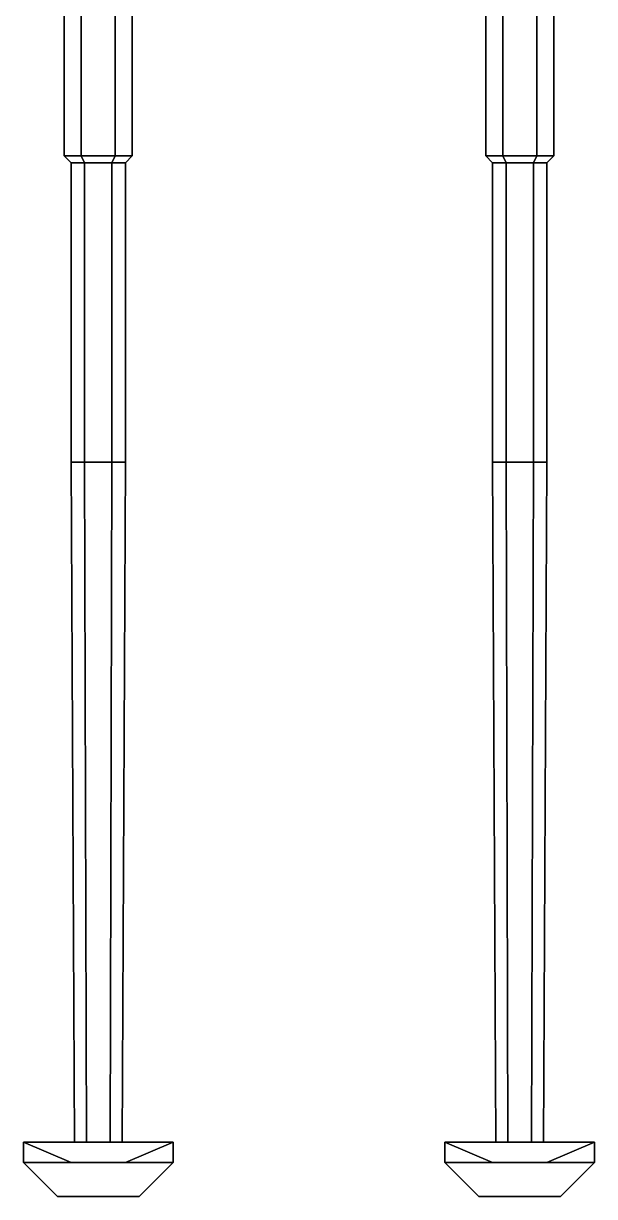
# Model space of a CAD drawing. Header units: millimetres. Extents: x -0.81 to 1, y -2.52 to 2.
# Drawn here: x -0.42 to 0.42, y -2.52 to -0.795 of the extents above; entities that cross this region are included whole.
import ezdxf

# ---------------------------------------------------------------- set-up
doc = ezdxf.new("R2010")
doc.units = ezdxf.units.MM
doc.layers.add('legs', color=3, linetype='Continuous')

msp = doc.modelspace()

# ---------------------------------------------------------------- linework, layer by layer
at = {"layer": 'legs'}
for points in [[(-0.335, -0.15, 0.4333), (-0.36, -0.15, 0.39), (-0.36, -0.99, 0.39), (-0.335, -0.99, 0.4333)], [(-0.36, -0.15, 0.39), (-0.335, -0.15, 0.3467), (-0.335, -0.99, 0.3467), (-0.36, -0.99, 0.39)], [(-0.285, -0.15, 0.4333), (-0.335, -0.15, 0.4333), (-0.335, -0.99, 0.4333), (-0.285, -0.99, 0.4333)], [(-0.335, -0.15, 0.3467), (-0.285, -0.15, 0.3467), (-0.285, -0.99, 0.3467), (-0.335, -0.99, 0.3467)], [(-0.26, -0.15, 0.39), (-0.285, -0.15, 0.4333), (-0.285, -0.99, 0.4333), (-0.26, -0.99, 0.39)], [(-0.285, -0.15, 0.3467), (-0.26, -0.15, 0.39), (-0.26, -0.99, 0.39), (-0.285, -0.99, 0.3467)], [(0.285, -0.15, 0.4333), (0.26, -0.15, 0.39), (0.26, -0.99, 0.39), (0.285, -0.99, 0.4333)], [(0.26, -0.15, 0.39), (0.285, -0.15, 0.3467), (0.285, -0.99, 0.3467), (0.26, -0.99, 0.39)], [(0.335, -0.15, 0.4333), (0.285, -0.15, 0.4333), (0.285, -0.99, 0.4333), (0.335, -0.99, 0.4333)], [(0.285, -0.15, 0.3467), (0.335, -0.15, 0.3467), (0.335, -0.99, 0.3467), (0.285, -0.99, 0.3467)], [(0.36, -0.15, 0.39), (0.335, -0.15, 0.4333), (0.335, -0.99, 0.4333), (0.36, -0.99, 0.39)], [(0.335, -0.15, 0.3467), (0.36, -0.15, 0.39), (0.36, -0.99, 0.39), (0.335, -0.99, 0.3467)], [(-0.335, -0.99, 0.4333), (-0.36, -0.99, 0.39), (-0.35, -1, 0.39), (-0.33, -1, 0.4246)], [(-0.36, -0.99, 0.39), (-0.335, -0.99, 0.3467), (-0.33, -1, 0.3554), (-0.35, -1, 0.39)], [(-0.33, -1, 0.4246), (-0.35, -1, 0.39), (-0.35, -1.44, 0.39), (-0.33, -1.44, 0.4246)], [(-0.35, -1, 0.39), (-0.33, -1, 0.3554), (-0.33, -1.44, 0.3554), (-0.35, -1.44, 0.39)], [(-0.285, -0.99, 0.4333), (-0.335, -0.99, 0.4333), (-0.33, -1, 0.4246), (-0.29, -1, 0.4246)], [(-0.335, -0.99, 0.3467), (-0.285, -0.99, 0.3467), (-0.29, -1, 0.3554), (-0.33, -1, 0.3554)], [(-0.29, -1, 0.4246), (-0.33, -1, 0.4246), (-0.33, -1.44, 0.4246), (-0.29, -1.44, 0.4246)], [(-0.33, -1, 0.3554), (-0.29, -1, 0.3554), (-0.29, -1.44, 0.3554), (-0.33, -1.44, 0.3554)], [(-0.26, -0.99, 0.39), (-0.285, -0.99, 0.4333), (-0.29, -1, 0.4246), (-0.27, -1, 0.39)], [(-0.285, -0.99, 0.3467), (-0.26, -0.99, 0.39), (-0.27, -1, 0.39), (-0.29, -1, 0.3554)], [(-0.27, -1, 0.39), (-0.29, -1, 0.4246), (-0.29, -1.44, 0.4246), (-0.27, -1.44, 0.39)], [(-0.29, -1, 0.3554), (-0.27, -1, 0.39), (-0.27, -1.44, 0.39), (-0.29, -1.44, 0.3554)], [(0.285, -0.99, 0.4333), (0.26, -0.99, 0.39), (0.27, -1, 0.39), (0.29, -1, 0.4246)], [(0.26, -0.99, 0.39), (0.285, -0.99, 0.3467), (0.29, -1, 0.3554), (0.27, -1, 0.39)], [(0.29, -1, 0.4246), (0.27, -1, 0.39), (0.27, -1.44, 0.39), (0.29, -1.44, 0.4246)], [(0.27, -1, 0.39), (0.29, -1, 0.3554), (0.29, -1.44, 0.3554), (0.27, -1.44, 0.39)], [(0.335, -0.99, 0.4333), (0.285, -0.99, 0.4333), (0.29, -1, 0.4246), (0.33, -1, 0.4246)], [(0.285, -0.99, 0.3467), (0.335, -0.99, 0.3467), (0.33, -1, 0.3554), (0.29, -1, 0.3554)], [(0.33, -1, 0.4246), (0.29, -1, 0.4246), (0.29, -1.44, 0.4246), (0.33, -1.44, 0.4246)], [(0.29, -1, 0.3554), (0.33, -1, 0.3554), (0.33, -1.44, 0.3554), (0.29, -1.44, 0.3554)], [(0.36, -0.99, 0.39), (0.335, -0.99, 0.4333), (0.33, -1, 0.4246), (0.35, -1, 0.39)], [(0.335, -0.99, 0.3467), (0.36, -0.99, 0.39), (0.35, -1, 0.39), (0.33, -1, 0.3554)], [(0.35, -1, 0.39), (0.33, -1, 0.4246), (0.33, -1.44, 0.4246), (0.35, -1.44, 0.39)], [(0.33, -1, 0.3554), (0.35, -1, 0.39), (0.35, -1.44, 0.39), (0.33, -1.44, 0.3554)], [(-0.33, -1.44, 0.4246), (-0.35, -1.44, 0.39), (-0.345, -2.44, 0.39), (-0.3275, -2.44, 0.4203)], [(-0.35, -1.44, 0.39), (-0.33, -1.44, 0.3554), (-0.3275, -2.44, 0.3597), (-0.345, -2.44, 0.39)], [(-0.29, -1.44, 0.4246), (-0.33, -1.44, 0.4246), (-0.3275, -2.44, 0.4203), (-0.2925, -2.44, 0.4203)], [(-0.33, -1.44, 0.3554), (-0.29, -1.44, 0.3554), (-0.2925, -2.44, 0.3597), (-0.3275, -2.44, 0.3597)], [(-0.27, -1.44, 0.39), (-0.29, -1.44, 0.4246), (-0.2925, -2.44, 0.4203), (-0.275, -2.44, 0.39)], [(-0.29, -1.44, 0.3554), (-0.27, -1.44, 0.39), (-0.275, -2.44, 0.39), (-0.2925, -2.44, 0.3597)], [(0.29, -1.44, 0.4246), (0.27, -1.44, 0.39), (0.275, -2.44, 0.39), (0.2925, -2.44, 0.4203)], [(0.27, -1.44, 0.39), (0.29, -1.44, 0.3554), (0.2925, -2.44, 0.3597), (0.275, -2.44, 0.39)], [(0.33, -1.44, 0.4246), (0.29, -1.44, 0.4246), (0.2925, -2.44, 0.4203), (0.3275, -2.44, 0.4203)], [(0.29, -1.44, 0.3554), (0.33, -1.44, 0.3554), (0.3275, -2.44, 0.3597), (0.2925, -2.44, 0.3597)], [(0.35, -1.44, 0.39), (0.33, -1.44, 0.4246), (0.3275, -2.44, 0.4203), (0.345, -2.44, 0.39)], [(0.33, -1.44, 0.3554), (0.35, -1.44, 0.39), (0.345, -2.44, 0.39), (0.3275, -2.44, 0.3597)], [(-0.2, -2.44, 0.42), (-0.42, -2.44, 0.42), (-0.42, -2.44, 0.36), (-0.2, -2.44, 0.36)], [(-0.2, -2.44, 0.36), (-0.42, -2.44, 0.36), (-0.42, -2.44, 0.42), (-0.2, -2.44, 0.42)], [(-0.27, -2.47, 0.28), (-0.35, -2.47, 0.28), (-0.42, -2.44, 0.36), (-0.2, -2.44, 0.36)], [(-0.2, -2.44, 0.36), (-0.42, -2.44, 0.36), (-0.35, -2.47, 0.28), (-0.27, -2.47, 0.28)], [(-0.2, -2.47, 0.44), (-0.42, -2.47, 0.44), (-0.42, -2.44, 0.42), (-0.2, -2.44, 0.42)], [(-0.2, -2.44, 0.42), (-0.42, -2.44, 0.42), (-0.42, -2.47, 0.44), (-0.2, -2.47, 0.44)], [(0.42, -2.47, 0.44), (0.2, -2.47, 0.44), (0.2, -2.44, 0.42), (0.42, -2.44, 0.42)], [(0.42, -2.44, 0.42), (0.2, -2.44, 0.42), (0.2, -2.47, 0.44), (0.42, -2.47, 0.44)], [(0.42, -2.44, 0.42), (0.2, -2.44, 0.42), (0.2, -2.44, 0.36), (0.42, -2.44, 0.36)], [(0.42, -2.44, 0.36), (0.2, -2.44, 0.36), (0.2, -2.44, 0.42), (0.42, -2.44, 0.42)], [(0.42, -2.44, 0.36), (0.2, -2.44, 0.36), (0.27, -2.47, 0.28), (0.35, -2.47, 0.28)], [(0.35, -2.47, 0.28), (0.27, -2.47, 0.28), (0.2, -2.44, 0.36), (0.42, -2.44, 0.36)], [(-0.2, -2.47, 0.44), (-0.42, -2.47, 0.44), (-0.37, -2.52, 0.44), (-0.25, -2.52, 0.44)], [(-0.25, -2.52, 0.44), (-0.37, -2.52, 0.44), (-0.42, -2.47, 0.44), (-0.2, -2.47, 0.44)], [(0.37, -2.52, 0.44), (0.25, -2.52, 0.44), (0.2, -2.47, 0.44), (0.42, -2.47, 0.44)], [(0.42, -2.47, 0.44), (0.2, -2.47, 0.44), (0.25, -2.52, 0.44), (0.37, -2.52, 0.44)]]:
    msp.add_3dface(points, dxfattribs=at)

doc.saveas('drawing.dxf')
